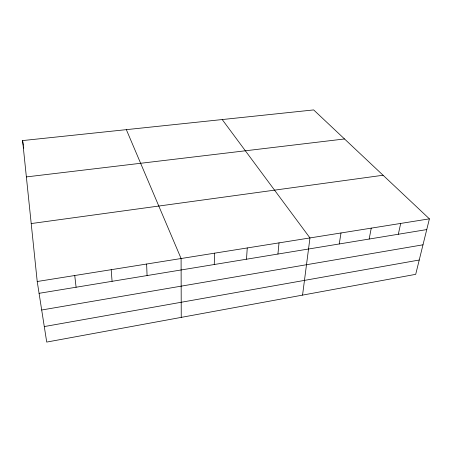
<?xml version="1.0" encoding="UTF-8"?>
<svg xmlns="http://www.w3.org/2000/svg" width="452" height="452" viewBox="0 0 452 452"><rect width="100%" height="100%" fill="white"/><g stroke="black" fill="none" stroke-linecap="round" stroke-linejoin="round"><path stroke-width="0.68" d="M214.254 264.516L214.621 253.165M246.509 259.211L247.25 247.95M277.923 254.047L279.02 242.877M302.557 295.105L309.965 237.933L222.209 119.548M339.243 243.961L341.006 232.972M369.165 239.046L371.245 228.141M398.325 234.249L400.698 223.435M429.4 218.847L415.699 274.336L46.72 342.079L37.222 281.511L22.6 140.572L313.66 109.921L429.4 218.847L37.222 281.511M44.285 326.57L419.236 260.019M41.691 309.999L422.987 244.809M39.075 293.32L426.75 229.576M31.211 223.565L383.076 175.246M26.369 176.918L344.514 138.962M126.34 129.645L181.094 258.521L181.241 317.383M22.6 140.572L23.323 145.386M23.527 146.759L23.73 148.132M74.738 275.517L76.094 287.229M111.192 269.691L112.079 281.313M146.629 264.03L147.075 275.562"/></g></svg>
